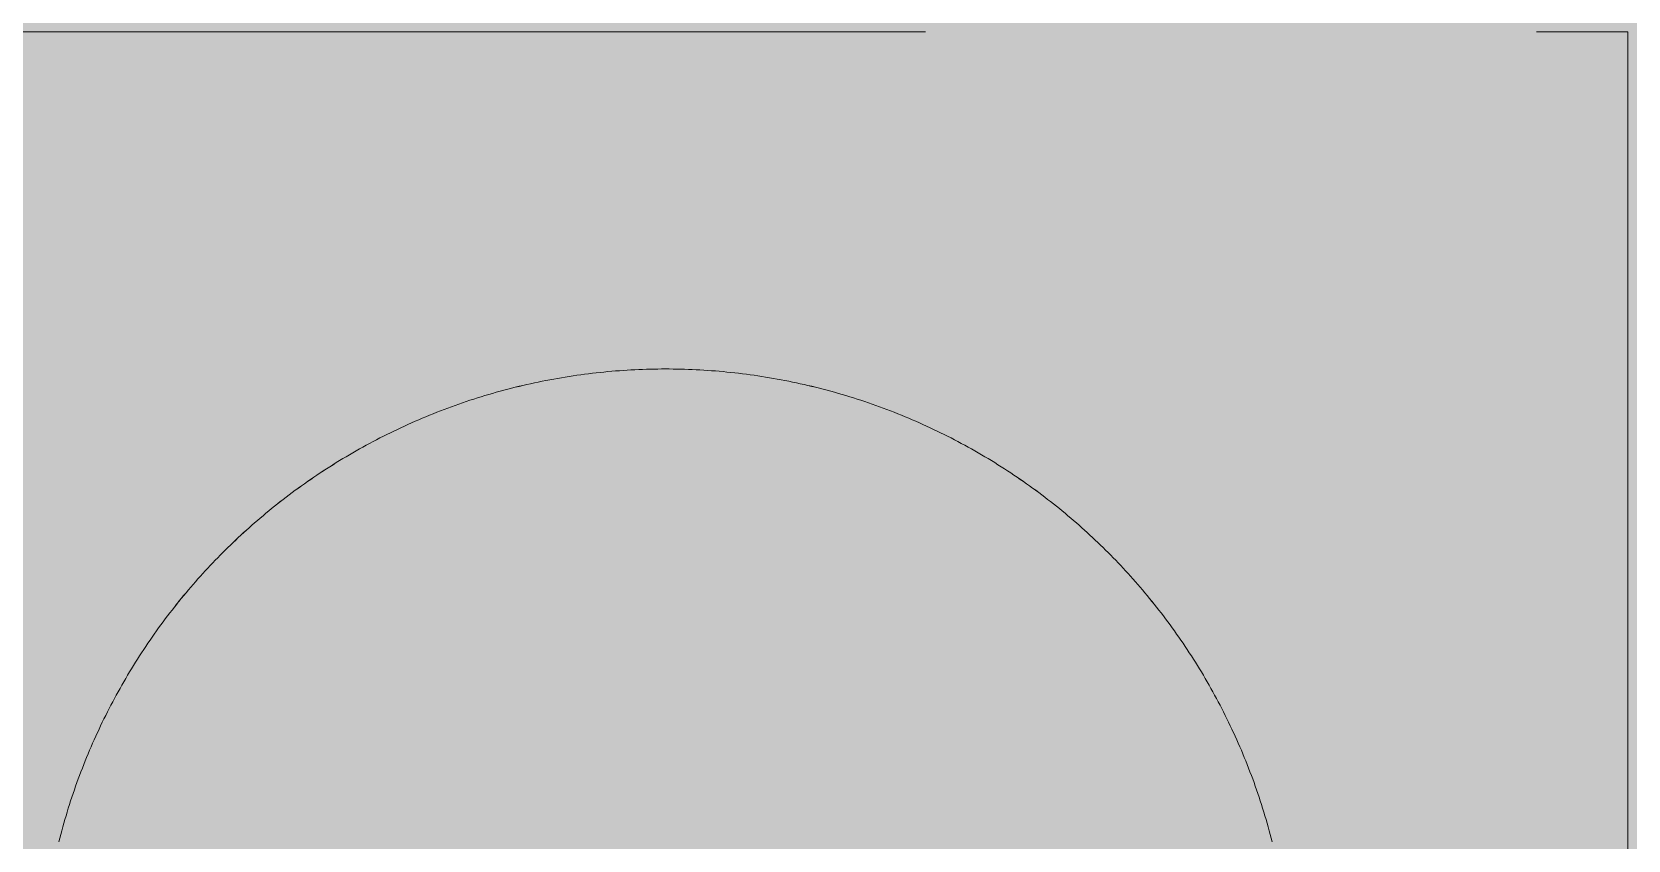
# Model space of a CAD drawing. Header units: millimetres. Extents: x 5622 to 8918, y 2044 to 6634.
# Drawn here: x 8590.27 to 8598.56, y 4467.13 to 4471.32 of the extents above; entities that cross this region are included whole.
import ezdxf

# ---------------------------------------------------------------- set-up
doc = ezdxf.new("R2010")
doc.units = ezdxf.units.MM
doc.linetypes.add('NASCOSTA', pattern=[9.525, 6.35, -3.175])
for name, color, linetype, lineweight in [('F_ARREDI', 7, 'Continuous', 5), ('F_FERRAMENTA', 253, 'Continuous', 5), ('F_MULTI laminato OPACO_retino', 1, 'Continuous', 5), ('F_Proiezioni', 253, 'NASCOSTA', 9)]:
    doc.layers.add(name, color=color, linetype=linetype, lineweight=lineweight)

# ---------------------------------------------------------------- blocks, each defined once
blk = doc.blocks.new("LIBRERIA_ingresso-living_sez._B.B'")
at = {"layer": 'F_MULTI laminato OPACO_retino', "true_color": 0x636466}
h = blk.add_hatch(color=251, dxfattribs=at)
h.dxf.hatch_style = 1
h.paths.add_polyline_path([(41313.1315, 11071.1262), (41913.1315, 11071.1262), (41913.1315, 13145.6262), (41313.1315, 13145.6262)])
at = {"layer": 'F_MULTI laminato OPACO_retino', "true_color": 0x939598}
h = blk.add_hatch(color=252, dxfattribs=at)
h.dxf.hatch_style = 1
h.paths.add_polyline_path([(41313.1315, 13145.6262), (41613.1315, 13145.6262), (41613.1315, 11071.1262), (41313.1315, 11071.1262)])
at = {"layer": 'F_Proiezioni', "color": 1}
for p, q in [((41584.1315, 11878.6243), (41594.1315, 11878.6243)), ((41594.1315, 11815.6243), (41594.1315, 11878.6243)), ((41588.4111, 11876.7934), (41588.431, 11876.7979)), ((41588.431, 11876.7979), (41588.451, 11876.8022)), ((41588.451, 11876.8022), (41588.4709, 11876.8064)), ((41588.4709, 11876.8064), (41588.4909, 11876.8105)), ((41588.4909, 11876.8105), (41588.5109, 11876.8145)), ((41588.5109, 11876.8145), (41588.5309, 11876.8183)), ((41588.5309, 11876.8183), (41588.5509, 11876.822)), ((41588.5509, 11876.822), (41588.5709, 11876.8256)), ((41588.5709, 11876.8256), (41588.591, 11876.829)), ((41588.591, 11876.829), (41588.6111, 11876.8323)), ((41588.6111, 11876.8323), (41588.6311, 11876.8355)), ((41588.6311, 11876.8355), (41588.6512, 11876.8386)), ((41588.6512, 11876.8386), (41588.6713, 11876.8415)), ((41588.6713, 11876.8415), (41588.6914, 11876.8443)), ((41588.6914, 11876.8443), (41588.7115, 11876.847)), ((41588.7115, 11876.847), (41588.7316, 11876.8495)), ((41588.7316, 11876.8495), (41588.7517, 11876.8519)), ((41588.7517, 11876.8519), (41588.7718, 11876.8542)), ((41588.7718, 11876.8542), (41588.7919, 11876.8564)), ((41588.7919, 11876.8564), (41588.812, 11876.8585)), ((41588.812, 11876.8585), (41588.832, 11876.8604)), ((41588.832, 11876.8604), (41588.8521, 11876.8622)), ((41588.8521, 11876.8622), (41588.8722, 11876.8639)), ((41588.8722, 11876.8639), (41588.8922, 11876.8654)), ((41588.8922, 11876.8654), (41588.9123, 11876.8668)), ((41588.9123, 11876.8668), (41588.9323, 11876.8681)), ((41588.9323, 11876.8681), (41588.9523, 11876.8693)), ((41588.9523, 11876.8693), (41588.9723, 11876.8703)), ((41588.9723, 11876.8703), (41588.9923, 11876.8713)), ((41588.9923, 11876.8713), (41589.0123, 11876.8721)), ((41589.0123, 11876.8721), (41589.0322, 11876.8727)), ((41589.0322, 11876.8727), (41589.0521, 11876.8733)), ((41589.0521, 11876.8733), (41589.072, 11876.8737)), ((41589.072, 11876.8737), (41589.0919, 11876.874)), ((41589.0919, 11876.874), (41589.1117, 11876.8742)), ((41589.1117, 11876.8742), (41589.1315, 11876.8743)), ((41589.1513, 11876.8742), (41589.1315, 11876.8743)), ((41589.1712, 11876.874), (41589.1513, 11876.8742)), ((41589.191, 11876.8737), (41589.1712, 11876.874)), ((41589.2109, 11876.8733), (41589.191, 11876.8737)), ((41589.2309, 11876.8727), (41589.2109, 11876.8733)), ((41589.2508, 11876.8721), (41589.2309, 11876.8727)), ((41589.2708, 11876.8713), (41589.2508, 11876.8721)), ((41589.2907, 11876.8703), (41589.2708, 11876.8713)), ((41589.3107, 11876.8693), (41589.2907, 11876.8703)), ((41589.3307, 11876.8681), (41589.3107, 11876.8693)), ((41589.3508, 11876.8668), (41589.3307, 11876.8681)), ((41589.3708, 11876.8654), (41589.3508, 11876.8668)), ((41589.3909, 11876.8639), (41589.3708, 11876.8654)), ((41589.4109, 11876.8622), (41589.3909, 11876.8639)), ((41589.431, 11876.8604), (41589.4109, 11876.8622)), ((41589.4511, 11876.8585), (41589.431, 11876.8604)), ((41589.4712, 11876.8564), (41589.4511, 11876.8585)), ((41589.4913, 11876.8542), (41589.4712, 11876.8564)), ((41589.5114, 11876.8519), (41589.4913, 11876.8542)), ((41589.5315, 11876.8495), (41589.5114, 11876.8519)), ((41589.5516, 11876.847), (41589.5315, 11876.8495)), ((41589.5717, 11876.8443), (41589.5516, 11876.847)), ((41589.5918, 11876.8415), (41589.5717, 11876.8443)), ((41589.6118, 11876.8386), (41589.5918, 11876.8415)), ((41589.6319, 11876.8355), (41589.6118, 11876.8386)), ((41589.652, 11876.8323), (41589.6319, 11876.8355)), ((41589.6721, 11876.829), (41589.652, 11876.8323)), ((41589.6921, 11876.8256), (41589.6721, 11876.829)), ((41589.7121, 11876.822), (41589.6921, 11876.8256)), ((41589.7322, 11876.8183), (41589.7121, 11876.822)), ((41589.7522, 11876.8145), (41589.7322, 11876.8183)), ((41589.7722, 11876.8105), (41589.7522, 11876.8145)), ((41589.7921, 11876.8064), (41589.7722, 11876.8105)), ((41589.8121, 11876.8022), (41589.7921, 11876.8064)), ((41589.832, 11876.7979), (41589.8121, 11876.8022)), ((41589.8519, 11876.7934), (41589.832, 11876.7979)), ((41588.1161, 11876.7115), (41588.1355, 11876.7178)), ((41588.1355, 11876.7178), (41588.1549, 11876.724)), ((41588.1549, 11876.724), (41588.1744, 11876.7301)), ((41588.1744, 11876.7301), (41588.194, 11876.7361)), ((41588.194, 11876.7361), (41588.2135, 11876.7419)), ((41588.2135, 11876.7419), (41588.2332, 11876.7476)), ((41588.2332, 11876.7476), (41588.2528, 11876.7532)), ((41588.2528, 11876.7532), (41588.2725, 11876.7586)), ((41588.2725, 11876.7586), (41588.2922, 11876.764)), ((41588.2922, 11876.764), (41588.3119, 11876.7692)), ((41588.3119, 11876.7692), (41588.3317, 11876.7743)), ((41588.3317, 11876.7743), (41588.3515, 11876.7793)), ((41588.3515, 11876.7793), (41588.3714, 11876.7841)), ((41588.3714, 11876.7841), (41588.3912, 11876.7888)), ((41588.3912, 11876.7888), (41588.4111, 11876.7934)), ((41589.8718, 11876.7888), (41589.8519, 11876.7934)), ((41589.8917, 11876.7841), (41589.8718, 11876.7888)), ((41589.9115, 11876.7793), (41589.8917, 11876.7841)), ((41589.9313, 11876.7743), (41589.9115, 11876.7793)), ((41589.9511, 11876.7692), (41589.9313, 11876.7743)), ((41589.9709, 11876.764), (41589.9511, 11876.7692)), ((41589.9906, 11876.7586), (41589.9709, 11876.764)), ((41590.0103, 11876.7532), (41589.9906, 11876.7586)), ((41590.0299, 11876.7476), (41590.0103, 11876.7532)), ((41590.0495, 11876.7419), (41590.0299, 11876.7476)), ((41590.0691, 11876.7361), (41590.0495, 11876.7419)), ((41590.0886, 11876.7301), (41590.0691, 11876.7361)), ((41590.1081, 11876.724), (41590.0886, 11876.7301)), ((41590.1276, 11876.7178), (41590.1081, 11876.724)), ((41590.147, 11876.7115), (41590.1276, 11876.7178)), ((41587.8869, 11876.6265), (41587.9057, 11876.6342)), ((41587.9057, 11876.6342), (41587.9246, 11876.6418)), ((41587.9246, 11876.6418), (41587.9435, 11876.6493)), ((41587.9435, 11876.6493), (41587.9625, 11876.6567)), ((41587.9625, 11876.6567), (41587.9815, 11876.664)), ((41587.9815, 11876.664), (41588.0006, 11876.6711)), ((41588.0006, 11876.6711), (41588.0197, 11876.6781)), ((41588.0197, 11876.6781), (41588.0389, 11876.6851)), ((41588.0389, 11876.6851), (41588.0581, 11876.6918)), ((41588.0581, 11876.6918), (41588.0774, 11876.6985)), ((41588.0774, 11876.6985), (41588.0967, 11876.7051)), ((41588.0967, 11876.7051), (41588.1161, 11876.7115)), ((41590.1664, 11876.7051), (41590.147, 11876.7115)), ((41590.1857, 11876.6985), (41590.1664, 11876.7051)), ((41590.205, 11876.6918), (41590.1857, 11876.6985)), ((41590.2242, 11876.6851), (41590.205, 11876.6918)), ((41590.2434, 11876.6781), (41590.2242, 11876.6851)), ((41590.2625, 11876.6711), (41590.2434, 11876.6781)), ((41590.2816, 11876.664), (41590.2625, 11876.6711)), ((41590.3006, 11876.6567), (41590.2816, 11876.664)), ((41590.3196, 11876.6493), (41590.3006, 11876.6567)), ((41590.3385, 11876.6418), (41590.3196, 11876.6493)), ((41590.3573, 11876.6342), (41590.3385, 11876.6418)), ((41590.3761, 11876.6265), (41590.3573, 11876.6342)), ((41587.7023, 11876.5431), (41587.7204, 11876.5519)), ((41587.7204, 11876.5519), (41587.7387, 11876.5607)), ((41587.7387, 11876.5607), (41587.757, 11876.5693)), ((41587.757, 11876.5693), (41587.7754, 11876.5778)), ((41587.7754, 11876.5778), (41587.7938, 11876.5862)), ((41587.7938, 11876.5862), (41587.8123, 11876.5945)), ((41587.8123, 11876.5945), (41587.8309, 11876.6027)), ((41587.8309, 11876.6027), (41587.8495, 11876.6107)), ((41587.8495, 11876.6107), (41587.8682, 11876.6187)), ((41587.8682, 11876.6187), (41587.8869, 11876.6265)), ((41590.3949, 11876.6187), (41590.3761, 11876.6265)), ((41590.4136, 11876.6107), (41590.3949, 11876.6187)), ((41590.4322, 11876.6027), (41590.4136, 11876.6107)), ((41590.4507, 11876.5945), (41590.4322, 11876.6027)), ((41590.4692, 11876.5862), (41590.4507, 11876.5945)), ((41590.4877, 11876.5778), (41590.4692, 11876.5862)), ((41590.5061, 11876.5693), (41590.4877, 11876.5778)), ((41590.5244, 11876.5607), (41590.5061, 11876.5693)), ((41590.5426, 11876.5519), (41590.5244, 11876.5607)), ((41590.5608, 11876.5431), (41590.5426, 11876.5519)), ((41587.5418, 11876.4589), (41587.5594, 11876.4687)), ((41587.5594, 11876.4687), (41587.577, 11876.4783)), ((41587.577, 11876.4783), (41587.5947, 11876.4879)), ((41587.5947, 11876.4879), (41587.6124, 11876.4973)), ((41587.6124, 11876.4973), (41587.6303, 11876.5067)), ((41587.6303, 11876.5067), (41587.6482, 11876.516)), ((41587.6482, 11876.516), (41587.6661, 11876.5251)), ((41587.6661, 11876.5251), (41587.6842, 11876.5342)), ((41587.6842, 11876.5342), (41587.7023, 11876.5431)), ((41590.5789, 11876.5342), (41590.5608, 11876.5431)), ((41590.5969, 11876.5251), (41590.5789, 11876.5342)), ((41590.6149, 11876.516), (41590.5969, 11876.5251)), ((41590.6328, 11876.5067), (41590.6149, 11876.516)), ((41590.6506, 11876.4973), (41590.6328, 11876.5067)), ((41590.6684, 11876.4879), (41590.6506, 11876.4973)), ((41590.6861, 11876.4783), (41590.6684, 11876.4879)), ((41590.7037, 11876.4687), (41590.6861, 11876.4783)), ((41590.7212, 11876.4589), (41590.7037, 11876.4687)), ((41587.4044, 11876.3774), (41587.4213, 11876.3879)), ((41587.4213, 11876.3879), (41587.4383, 11876.3983)), ((41587.4383, 11876.3983), (41587.4553, 11876.4086)), ((41587.4553, 11876.4086), (41587.4725, 11876.4189)), ((41587.4725, 11876.4189), (41587.4897, 11876.429)), ((41587.4897, 11876.429), (41587.507, 11876.4391)), ((41587.507, 11876.4391), (41587.5244, 11876.449)), ((41587.5244, 11876.449), (41587.5418, 11876.4589)), ((41590.7387, 11876.449), (41590.7212, 11876.4589)), ((41590.756, 11876.4391), (41590.7387, 11876.449)), ((41590.7733, 11876.429), (41590.756, 11876.4391)), ((41590.7906, 11876.4189), (41590.7733, 11876.429)), ((41590.8077, 11876.4086), (41590.7906, 11876.4189)), ((41590.8248, 11876.3983), (41590.8077, 11876.4086)), ((41590.8417, 11876.3879), (41590.8248, 11876.3983)), ((41590.8586, 11876.3774), (41590.8417, 11876.3879)), ((41587.2724, 11876.29), (41587.2886, 11876.3012)), ((41587.2886, 11876.3012), (41587.3048, 11876.3124)), ((41587.3048, 11876.3124), (41587.3212, 11876.3234)), ((41587.3212, 11876.3234), (41587.3377, 11876.3344)), ((41587.3377, 11876.3344), (41587.3542, 11876.3453)), ((41587.3542, 11876.3453), (41587.3709, 11876.356)), ((41587.3709, 11876.356), (41587.3876, 11876.3667)), ((41587.3876, 11876.3667), (41587.4044, 11876.3774)), ((41590.8755, 11876.3667), (41590.8586, 11876.3774)), ((41590.8922, 11876.356), (41590.8755, 11876.3667)), ((41590.9088, 11876.3453), (41590.8922, 11876.356)), ((41590.9254, 11876.3344), (41590.9088, 11876.3453)), ((41590.9418, 11876.3234), (41590.9254, 11876.3344)), ((41590.9582, 11876.3124), (41590.9418, 11876.3234)), ((41590.9745, 11876.3012), (41590.9582, 11876.3124)), ((41590.9907, 11876.29), (41590.9745, 11876.3012)), ((41587.1616, 11876.2092), (41587.1772, 11876.221)), ((41587.1772, 11876.221), (41587.1928, 11876.2327)), ((41587.1928, 11876.2327), (41587.2085, 11876.2443)), ((41587.2085, 11876.2443), (41587.2243, 11876.2558)), ((41587.2243, 11876.2558), (41587.2403, 11876.2673)), ((41587.2403, 11876.2673), (41587.2563, 11876.2787)), ((41587.2563, 11876.2787), (41587.2724, 11876.29)), ((41591.0068, 11876.2787), (41590.9907, 11876.29)), ((41591.0228, 11876.2673), (41591.0068, 11876.2787)), ((41591.0387, 11876.2558), (41591.0228, 11876.2673)), ((41591.0545, 11876.2443), (41591.0387, 11876.2558)), ((41591.0703, 11876.2327), (41591.0545, 11876.2443)), ((41591.0859, 11876.221), (41591.0703, 11876.2327)), ((41591.1014, 11876.2092), (41591.0859, 11876.221)), ((41587.0555, 11876.1248), (41587.0704, 11876.137)), ((41587.0704, 11876.137), (41587.0854, 11876.1492)), ((41587.0854, 11876.1492), (41587.1004, 11876.1614)), ((41587.1004, 11876.1614), (41587.1156, 11876.1734)), ((41587.1156, 11876.1734), (41587.1308, 11876.1854)), ((41587.1308, 11876.1854), (41587.1462, 11876.1973)), ((41587.1462, 11876.1973), (41587.1616, 11876.2092)), ((41591.1169, 11876.1973), (41591.1014, 11876.2092)), ((41591.1322, 11876.1854), (41591.1169, 11876.1973)), ((41591.1475, 11876.1734), (41591.1322, 11876.1854)), ((41591.1626, 11876.1614), (41591.1475, 11876.1734)), ((41591.1777, 11876.1492), (41591.1626, 11876.1614)), ((41591.1927, 11876.137), (41591.1777, 11876.1492)), ((41591.2075, 11876.1248), (41591.1927, 11876.137)), ((41586.9544, 11876.0372), (41586.9685, 11876.0499)), ((41586.9685, 11876.0499), (41586.9828, 11876.0625)), ((41586.9828, 11876.0625), (41586.9971, 11876.0751)), ((41586.9971, 11876.0751), (41587.0116, 11876.0876)), ((41587.0116, 11876.0876), (41587.0261, 11876.1001)), ((41587.0261, 11876.1001), (41587.0408, 11876.1124)), ((41587.0408, 11876.1124), (41587.0555, 11876.1248)), ((41591.2223, 11876.1124), (41591.2075, 11876.1248)), ((41591.2369, 11876.1001), (41591.2223, 11876.1124)), ((41591.2515, 11876.0876), (41591.2369, 11876.1001)), ((41591.2659, 11876.0751), (41591.2515, 11876.0876)), ((41591.2803, 11876.0625), (41591.2659, 11876.0751)), ((41591.2945, 11876.0499), (41591.2803, 11876.0625)), ((41591.3087, 11876.0372), (41591.2945, 11876.0499)), ((41586.8717, 11875.96), (41586.8852, 11875.973)), ((41586.8852, 11875.973), (41586.8988, 11875.986)), ((41586.8988, 11875.986), (41586.9126, 11875.9988)), ((41586.9126, 11875.9988), (41586.9264, 11876.0117)), ((41586.9264, 11876.0117), (41586.9403, 11876.0245)), ((41586.9403, 11876.0245), (41586.9544, 11876.0372)), ((41591.3227, 11876.0245), (41591.3087, 11876.0372)), ((41591.3367, 11876.0117), (41591.3227, 11876.0245)), ((41591.3505, 11875.9988), (41591.3367, 11876.0117)), ((41591.3642, 11875.986), (41591.3505, 11875.9988)), ((41591.3778, 11875.973), (41591.3642, 11875.986)), ((41591.3914, 11875.96), (41591.3778, 11875.973)), ((41586.7926, 11875.8808), (41586.8056, 11875.8942)), ((41586.8056, 11875.8942), (41586.8187, 11875.9076)), ((41586.8187, 11875.9076), (41586.8318, 11875.9208)), ((41586.8318, 11875.9208), (41586.845, 11875.9339)), ((41586.845, 11875.9339), (41586.8583, 11875.947)), ((41586.8583, 11875.947), (41586.8717, 11875.96)), ((41591.4048, 11875.947), (41591.3914, 11875.96)), ((41591.4181, 11875.9339), (41591.4048, 11875.947)), ((41591.4312, 11875.9208), (41591.4181, 11875.9339)), ((41591.4444, 11875.9076), (41591.4312, 11875.9208)), ((41591.4574, 11875.8942), (41591.4444, 11875.9076)), ((41591.4704, 11875.8808), (41591.4574, 11875.8942)), ((41586.7157, 11875.7982), (41586.7284, 11875.8122)), ((41586.7284, 11875.8122), (41586.7411, 11875.8262)), ((41586.7411, 11875.8262), (41586.7539, 11875.84)), ((41586.7539, 11875.84), (41586.7668, 11875.8537)), ((41586.7668, 11875.8537), (41586.7797, 11875.8673)), ((41586.7797, 11875.8673), (41586.7926, 11875.8808)), ((41591.4834, 11875.8673), (41591.4704, 11875.8808)), ((41591.4963, 11875.8537), (41591.4834, 11875.8673)), ((41591.5092, 11875.84), (41591.4963, 11875.8537)), ((41591.5219, 11875.8262), (41591.5092, 11875.84)), ((41591.5347, 11875.8122), (41591.5219, 11875.8262)), ((41591.5474, 11875.7982), (41591.5347, 11875.8122)), ((41586.6409, 11875.7121), (41586.6532, 11875.7267)), ((41586.6532, 11875.7267), (41586.6656, 11875.7412)), ((41586.6656, 11875.7412), (41586.678, 11875.7556)), ((41586.678, 11875.7556), (41586.6905, 11875.7699)), ((41586.6905, 11875.7699), (41586.7031, 11875.7841)), ((41586.7031, 11875.7841), (41586.7157, 11875.7982)), ((41591.56, 11875.7841), (41591.5474, 11875.7982)), ((41591.5726, 11875.7699), (41591.56, 11875.7841)), ((41591.5851, 11875.7556), (41591.5726, 11875.7699)), ((41591.5975, 11875.7412), (41591.5851, 11875.7556)), ((41591.6099, 11875.7267), (41591.5975, 11875.7412)), ((41591.6222, 11875.7121), (41591.6099, 11875.7267)), ((41586.5685, 11875.6225), (41586.5804, 11875.6377)), ((41586.5804, 11875.6377), (41586.5923, 11875.6527)), ((41586.5923, 11875.6527), (41586.6044, 11875.6677)), ((41586.6044, 11875.6677), (41586.6165, 11875.6826)), ((41586.6165, 11875.6826), (41586.6286, 11875.6974)), ((41586.6286, 11875.6974), (41586.6409, 11875.7121)), ((41591.6344, 11875.6974), (41591.6222, 11875.7121)), ((41591.6466, 11875.6826), (41591.6344, 11875.6974)), ((41591.6587, 11875.6677), (41591.6466, 11875.6826)), ((41591.6707, 11875.6527), (41591.6587, 11875.6677)), ((41591.6827, 11875.6377), (41591.6707, 11875.6527)), ((41591.6946, 11875.6225), (41591.6827, 11875.6377)), ((41586.5101, 11875.5454), (41586.5217, 11875.561)), ((41586.5217, 11875.561), (41586.5332, 11875.5765)), ((41586.5332, 11875.5765), (41586.5449, 11875.5919)), ((41586.5449, 11875.5919), (41586.5567, 11875.6073)), ((41586.5567, 11875.6073), (41586.5685, 11875.6225)), ((41591.7064, 11875.6073), (41591.6946, 11875.6225)), ((41591.7181, 11875.5919), (41591.7064, 11875.6073)), ((41591.7298, 11875.5765), (41591.7181, 11875.5919)), ((41591.7414, 11875.561), (41591.7298, 11875.5765)), ((41591.7529, 11875.5454), (41591.7414, 11875.561)), ((41586.4538, 11875.4661), (41586.4649, 11875.4821)), ((41586.4649, 11875.4821), (41586.4761, 11875.4981)), ((41586.4761, 11875.4981), (41586.4874, 11875.5139)), ((41586.4874, 11875.5139), (41586.4987, 11875.5297)), ((41586.4987, 11875.5297), (41586.5101, 11875.5454)), ((41591.7643, 11875.5297), (41591.7529, 11875.5454)), ((41591.7757, 11875.5139), (41591.7643, 11875.5297)), ((41591.787, 11875.4981), (41591.7757, 11875.5139)), ((41591.7981, 11875.4821), (41591.787, 11875.4981)), ((41591.8093, 11875.4661), (41591.7981, 11875.4821)), ((41586.3996, 11875.3847), (41586.4103, 11875.4011)), ((41586.4103, 11875.4011), (41586.421, 11875.4175)), ((41586.421, 11875.4175), (41586.4319, 11875.4338)), ((41586.4319, 11875.4338), (41586.4428, 11875.45)), ((41586.4428, 11875.45), (41586.4538, 11875.4661)), ((41591.8203, 11875.45), (41591.8093, 11875.4661)), ((41591.8312, 11875.4338), (41591.8203, 11875.45)), ((41591.842, 11875.4175), (41591.8312, 11875.4338)), ((41591.8528, 11875.4011), (41591.842, 11875.4175)), ((41591.8635, 11875.3847), (41591.8528, 11875.4011)), ((41586.3476, 11875.3012), (41586.3578, 11875.3181)), ((41586.3578, 11875.3181), (41586.3681, 11875.3348)), ((41586.3681, 11875.3348), (41586.3785, 11875.3515)), ((41586.3785, 11875.3515), (41586.389, 11875.3681)), ((41586.389, 11875.3681), (41586.3996, 11875.3847)), ((41591.874, 11875.3681), (41591.8635, 11875.3847)), ((41591.8845, 11875.3515), (41591.874, 11875.3681)), ((41591.8949, 11875.3348), (41591.8845, 11875.3515)), ((41591.9052, 11875.3181), (41591.8949, 11875.3348)), ((41591.9154, 11875.3012), (41591.9052, 11875.3181)), ((41586.298, 11875.2159), (41586.3077, 11875.2331)), ((41586.3077, 11875.2331), (41586.3175, 11875.2503)), ((41586.3175, 11875.2503), (41586.3275, 11875.2673)), ((41586.3275, 11875.2673), (41586.3375, 11875.2843)), ((41586.3375, 11875.2843), (41586.3476, 11875.3012)), ((41591.9256, 11875.2843), (41591.9154, 11875.3012)), ((41591.9356, 11875.2673), (41591.9256, 11875.2843)), ((41591.9455, 11875.2503), (41591.9356, 11875.2673)), ((41591.9553, 11875.2331), (41591.9455, 11875.2503)), ((41591.9651, 11875.2159), (41591.9553, 11875.2331)), ((41586.2508, 11875.1287), (41586.26, 11875.1463)), ((41586.26, 11875.1463), (41586.2693, 11875.1638)), ((41586.2693, 11875.1638), (41586.2788, 11875.1812)), ((41586.2788, 11875.1812), (41586.2883, 11875.1986)), ((41586.2883, 11875.1986), (41586.298, 11875.2159)), ((41591.9747, 11875.1986), (41591.9651, 11875.2159)), ((41591.9843, 11875.1812), (41591.9747, 11875.1986)), ((41591.9937, 11875.1638), (41591.9843, 11875.1812)), ((41592.0031, 11875.1463), (41591.9937, 11875.1638)), ((41592.0123, 11875.1287), (41592.0031, 11875.1463)), ((41586.2061, 11875.0399), (41586.2148, 11875.0578)), ((41586.2148, 11875.0578), (41586.2236, 11875.0756)), ((41586.2236, 11875.0756), (41586.2326, 11875.0934)), ((41586.2326, 11875.0934), (41586.2416, 11875.1111)), ((41586.2416, 11875.1111), (41586.2508, 11875.1287)), ((41592.0214, 11875.1111), (41592.0123, 11875.1287)), ((41592.0305, 11875.0934), (41592.0214, 11875.1111)), ((41592.0394, 11875.0756), (41592.0305, 11875.0934)), ((41592.0483, 11875.0578), (41592.0394, 11875.0756)), ((41592.057, 11875.0399), (41592.0483, 11875.0578)), ((41586.1722, 11874.9677), (41586.1805, 11874.9858)), ((41586.1805, 11874.9858), (41586.1889, 11875.0039)), ((41586.1889, 11875.0039), (41586.1974, 11875.0219)), ((41586.1974, 11875.0219), (41586.2061, 11875.0399)), ((41592.0656, 11875.0219), (41592.057, 11875.0399)), ((41592.0742, 11875.0039), (41592.0656, 11875.0219)), ((41592.0826, 11874.9858), (41592.0742, 11875.0039)), ((41592.0909, 11874.9677), (41592.0826, 11874.9858)), ((41586.1323, 11874.876), (41586.14, 11874.8945)), ((41586.14, 11874.8945), (41586.1479, 11874.9128)), ((41586.1479, 11874.9128), (41586.1559, 11874.9312)), ((41586.1559, 11874.9312), (41586.164, 11874.9495)), ((41586.164, 11874.9495), (41586.1722, 11874.9677)), ((41592.0991, 11874.9495), (41592.0909, 11874.9677)), ((41592.1072, 11874.9312), (41592.0991, 11874.9495)), ((41592.1152, 11874.9128), (41592.1072, 11874.9312)), ((41592.123, 11874.8945), (41592.1152, 11874.9128)), ((41592.1308, 11874.876), (41592.123, 11874.8945)), ((41586.1023, 11874.8017), (41586.1096, 11874.8203)), ((41586.1096, 11874.8203), (41586.1171, 11874.839)), ((41586.1171, 11874.839), (41586.1246, 11874.8575)), ((41586.1246, 11874.8575), (41586.1323, 11874.876)), ((41592.1385, 11874.8575), (41592.1308, 11874.876)), ((41592.146, 11874.839), (41592.1385, 11874.8575)), ((41592.1534, 11874.8203), (41592.146, 11874.839)), ((41592.1607, 11874.8017), (41592.1534, 11874.8203)), ((41586.0674, 11874.7075), (41586.0742, 11874.7265)), ((41586.0742, 11874.7265), (41586.081, 11874.7453)), ((41586.081, 11874.7453), (41586.088, 11874.7642)), ((41586.088, 11874.7642), (41586.0951, 11874.7829)), ((41586.0951, 11874.7829), (41586.1023, 11874.8017)), ((41592.168, 11874.7829), (41592.1607, 11874.8017)), ((41592.1751, 11874.7642), (41592.168, 11874.7829)), ((41592.182, 11874.7453), (41592.1751, 11874.7642)), ((41592.1889, 11874.7265), (41592.182, 11874.7453)), ((41592.1957, 11874.7075), (41592.1889, 11874.7265)), ((41586.0415, 11874.6313), (41586.0478, 11874.6504)), ((41586.0478, 11874.6504), (41586.0542, 11874.6695)), ((41586.0542, 11874.6695), (41586.0608, 11874.6885)), ((41586.0608, 11874.6885), (41586.0674, 11874.7075)), ((41592.2023, 11874.6885), (41592.1957, 11874.7075)), ((41592.2088, 11874.6695), (41592.2023, 11874.6885)), ((41592.2152, 11874.6504), (41592.2088, 11874.6695)), ((41592.2215, 11874.6313), (41592.2152, 11874.6504)), ((41586.0175, 11874.5544), (41586.0233, 11874.5737)), ((41586.0233, 11874.5737), (41586.0293, 11874.593)), ((41586.0293, 11874.593), (41586.0354, 11874.6122)), ((41586.0354, 11874.6122), (41586.0415, 11874.6313)), ((41592.2277, 11874.6122), (41592.2215, 11874.6313)), ((41592.2338, 11874.593), (41592.2277, 11874.6122)), ((41592.2397, 11874.5737), (41592.2338, 11874.593)), ((41592.2455, 11874.5544), (41592.2397, 11874.5737)), ((41585.9902, 11874.4574), (41585.9954, 11874.4769)), ((41585.9954, 11874.4769), (41586.0008, 11874.4964)), ((41586.0008, 11874.4964), (41586.0062, 11874.5158)), ((41586.0062, 11874.5158), (41586.0118, 11874.5351)), ((41586.0118, 11874.5351), (41586.0175, 11874.5544)), ((41592.2512, 11874.5351), (41592.2455, 11874.5544)), ((41592.2568, 11874.5158), (41592.2512, 11874.5351)), ((41592.2623, 11874.4964), (41592.2568, 11874.5158)), ((41592.2677, 11874.4769), (41592.2623, 11874.4964)), ((41592.2729, 11874.4574), (41592.2677, 11874.4769)), ((41585.9801, 11874.4184), (41585.9851, 11874.4379)), ((41585.9851, 11874.4379), (41585.9902, 11874.4574)), ((41592.278, 11874.4379), (41592.2729, 11874.4574)), ((41592.283, 11874.4184), (41592.278, 11874.4379))]:
    blk.add_line(p, q, dxfattribs=at)

msp = doc.modelspace()

# ---------------------------------------------------------------- linework, layer by layer
at = {"layer": 'F_FERRAMENTA', "linetype": 'NASCOSTA'}
for p, q in [((8588.5628, 4471.3248), (8598.5628, 4471.3248)), ((8598.5628, 4408.3248), (8598.5628, 4471.3248)), ((8592.8623, 4469.4984), (8592.8822, 4469.5028)), ((8592.8822, 4469.5028), (8592.9022, 4469.507)), ((8592.9022, 4469.507), (8592.9221, 4469.5111)), ((8592.9221, 4469.5111), (8592.9421, 4469.515)), ((8592.9421, 4469.515), (8592.9621, 4469.5188)), ((8592.9621, 4469.5188), (8592.9822, 4469.5225)), ((8592.9822, 4469.5225), (8593.0022, 4469.5261)), ((8593.0022, 4469.5261), (8593.0222, 4469.5295)), ((8593.0222, 4469.5295), (8593.0423, 4469.5329)), ((8593.0423, 4469.5329), (8593.0624, 4469.536)), ((8593.0624, 4469.536), (8593.0825, 4469.5391)), ((8593.0825, 4469.5391), (8593.1025, 4469.542)), ((8593.1025, 4469.542), (8593.1226, 4469.5448)), ((8593.1226, 4469.5448), (8593.1427, 4469.5475)), ((8593.1427, 4469.5475), (8593.1628, 4469.5501)), ((8593.1628, 4469.5501), (8593.1829, 4469.5525)), ((8593.1829, 4469.5525), (8593.203, 4469.5548)), ((8593.203, 4469.5548), (8593.2231, 4469.557)), ((8593.2231, 4469.557), (8593.2432, 4469.559)), ((8593.2432, 4469.559), (8593.2633, 4469.5609)), ((8593.2633, 4469.5609), (8593.2834, 4469.5627)), ((8593.2834, 4469.5627), (8593.3034, 4469.5644)), ((8593.3034, 4469.5644), (8593.3235, 4469.5659)), ((8593.3235, 4469.5659), (8593.3435, 4469.5674)), ((8593.3435, 4469.5674), (8593.3636, 4469.5687)), ((8593.3636, 4469.5687), (8593.3836, 4469.5698)), ((8593.3836, 4469.5698), (8593.4036, 4469.5709)), ((8593.4036, 4469.5709), (8593.4235, 4469.5718)), ((8593.4235, 4469.5718), (8593.4435, 4469.5726)), ((8593.4435, 4469.5726), (8593.4634, 4469.5733)), ((8593.4634, 4469.5733), (8593.4834, 4469.5738)), ((8593.4834, 4469.5738), (8593.5033, 4469.5743)), ((8593.5033, 4469.5743), (8593.5231, 4469.5746)), ((8593.5231, 4469.5746), (8593.543, 4469.5748)), ((8593.543, 4469.5748), (8593.5628, 4469.5748)), ((8593.5826, 4469.5748), (8593.5628, 4469.5748)), ((8593.6024, 4469.5746), (8593.5826, 4469.5748)), ((8593.6223, 4469.5743), (8593.6024, 4469.5746)), ((8593.6422, 4469.5738), (8593.6223, 4469.5743)), ((8593.6621, 4469.5733), (8593.6422, 4469.5738)), ((8593.682, 4469.5726), (8593.6621, 4469.5733)), ((8593.702, 4469.5718), (8593.682, 4469.5726)), ((8593.722, 4469.5709), (8593.702, 4469.5718)), ((8593.742, 4469.5698), (8593.722, 4469.5709)), ((8593.762, 4469.5687), (8593.742, 4469.5698)), ((8593.782, 4469.5674), (8593.762, 4469.5687)), ((8593.8021, 4469.5659), (8593.782, 4469.5674)), ((8593.8221, 4469.5644), (8593.8021, 4469.5659)), ((8593.8422, 4469.5627), (8593.8221, 4469.5644)), ((8593.8623, 4469.5609), (8593.8422, 4469.5627)), ((8593.8823, 4469.559), (8593.8623, 4469.5609)), ((8593.9024, 4469.557), (8593.8823, 4469.559)), ((8593.9225, 4469.5548), (8593.9024, 4469.557)), ((8593.9426, 4469.5525), (8593.9225, 4469.5548)), ((8593.9627, 4469.5501), (8593.9426, 4469.5525)), ((8593.9828, 4469.5475), (8593.9627, 4469.5501)), ((8594.0029, 4469.5448), (8593.9828, 4469.5475)), ((8594.023, 4469.542), (8594.0029, 4469.5448)), ((8594.0431, 4469.5391), (8594.023, 4469.542)), ((8594.0632, 4469.536), (8594.0431, 4469.5391)), ((8594.0832, 4469.5329), (8594.0632, 4469.536)), ((8594.1033, 4469.5295), (8594.0832, 4469.5329)), ((8594.1234, 4469.5261), (8594.1033, 4469.5295)), ((8594.1434, 4469.5225), (8594.1234, 4469.5261)), ((8594.1634, 4469.5188), (8594.1434, 4469.5225)), ((8594.1834, 4469.515), (8594.1634, 4469.5188)), ((8594.2034, 4469.5111), (8594.1834, 4469.515)), ((8594.2234, 4469.507), (8594.2034, 4469.5111)), ((8594.2433, 4469.5028), (8594.2234, 4469.507)), ((8594.2633, 4469.4984), (8594.2433, 4469.5028)), ((8592.5473, 4469.4121), (8592.5667, 4469.4184)), ((8592.5667, 4469.4184), (8592.5862, 4469.4246)), ((8592.5862, 4469.4246), (8592.6057, 4469.4306)), ((8592.6057, 4469.4306), (8592.6252, 4469.4366)), ((8592.6252, 4469.4366), (8592.6448, 4469.4424)), ((8592.6448, 4469.4424), (8592.6644, 4469.4481)), ((8592.6644, 4469.4481), (8592.684, 4469.4537)), ((8592.684, 4469.4537), (8592.7037, 4469.4592)), ((8592.7037, 4469.4592), (8592.7234, 4469.4645)), ((8592.7234, 4469.4645), (8592.7432, 4469.4697)), ((8592.7432, 4469.4697), (8592.763, 4469.4748)), ((8592.763, 4469.4748), (8592.7828, 4469.4798)), ((8592.7828, 4469.4798), (8592.8026, 4469.4847)), ((8592.8026, 4469.4847), (8592.8225, 4469.4894)), ((8592.8225, 4469.4894), (8592.8424, 4469.494)), ((8592.8424, 4469.494), (8592.8623, 4469.4984)), ((8594.2832, 4469.494), (8594.2633, 4469.4984)), ((8594.3031, 4469.4894), (8594.2832, 4469.494)), ((8594.3229, 4469.4847), (8594.3031, 4469.4894)), ((8594.3428, 4469.4798), (8594.3229, 4469.4847)), ((8594.3626, 4469.4748), (8594.3428, 4469.4798)), ((8594.3824, 4469.4697), (8594.3626, 4469.4748)), ((8594.4021, 4469.4645), (8594.3824, 4469.4697)), ((8594.4218, 4469.4592), (8594.4021, 4469.4645)), ((8594.4415, 4469.4537), (8594.4218, 4469.4592)), ((8594.4611, 4469.4481), (8594.4415, 4469.4537)), ((8594.4808, 4469.4424), (8594.4611, 4469.4481)), ((8594.5003, 4469.4366), (8594.4808, 4469.4424)), ((8594.5199, 4469.4306), (8594.5003, 4469.4366)), ((8594.5394, 4469.4246), (8594.5199, 4469.4306)), ((8594.5588, 4469.4184), (8594.5394, 4469.4246)), ((8594.5782, 4469.4121), (8594.5588, 4469.4184)), ((8592.337, 4469.3348), (8592.3558, 4469.3424)), ((8592.3558, 4469.3424), (8592.3747, 4469.3499)), ((8592.3747, 4469.3499), (8592.3937, 4469.3573)), ((8592.3937, 4469.3573), (8592.4127, 4469.3645)), ((8592.4127, 4469.3645), (8592.4318, 4469.3717)), ((8592.4318, 4469.3717), (8592.4509, 4469.3787)), ((8592.4509, 4469.3787), (8592.4701, 4469.3856)), ((8592.4701, 4469.3856), (8592.4893, 4469.3924)), ((8592.4893, 4469.3924), (8592.5086, 4469.3991)), ((8592.5086, 4469.3991), (8592.5279, 4469.4056)), ((8592.5279, 4469.4056), (8592.5473, 4469.4121)), ((8594.5976, 4469.4056), (8594.5782, 4469.4121)), ((8594.6169, 4469.3991), (8594.5976, 4469.4056)), ((8594.6362, 4469.3924), (8594.6169, 4469.3991)), ((8594.6554, 4469.3856), (8594.6362, 4469.3924)), ((8594.6746, 4469.3787), (8594.6554, 4469.3856)), ((8594.6937, 4469.3717), (8594.6746, 4469.3787)), ((8594.7128, 4469.3645), (8594.6937, 4469.3717)), ((8594.7318, 4469.3573), (8594.7128, 4469.3645)), ((8594.7508, 4469.3499), (8594.7318, 4469.3573)), ((8594.7697, 4469.3424), (8594.7508, 4469.3499)), ((8594.7886, 4469.3348), (8594.7697, 4469.3424)), ((8592.1335, 4469.2436), (8592.1517, 4469.2525)), ((8592.1517, 4469.2525), (8592.1699, 4469.2612)), ((8592.1699, 4469.2612), (8592.1882, 4469.2698)), ((8592.1882, 4469.2698), (8592.2066, 4469.2783)), ((8592.2066, 4469.2783), (8592.2251, 4469.2867)), ((8592.2251, 4469.2867), (8592.2436, 4469.295)), ((8592.2436, 4469.295), (8592.2621, 4469.3032)), ((8592.2621, 4469.3032), (8592.2807, 4469.3113)), ((8592.2807, 4469.3113), (8592.2994, 4469.3192)), ((8592.2994, 4469.3192), (8592.3182, 4469.3271)), ((8592.3182, 4469.3271), (8592.337, 4469.3348)), ((8594.8074, 4469.3271), (8594.7886, 4469.3348)), ((8594.8261, 4469.3192), (8594.8074, 4469.3271)), ((8594.8448, 4469.3113), (8594.8261, 4469.3192)), ((8594.8634, 4469.3032), (8594.8448, 4469.3113)), ((8594.882, 4469.295), (8594.8634, 4469.3032)), ((8594.9005, 4469.2867), (8594.882, 4469.295)), ((8594.9189, 4469.2783), (8594.9005, 4469.2867)), ((8594.9373, 4469.2698), (8594.9189, 4469.2783)), ((8594.9556, 4469.2612), (8594.9373, 4469.2698)), ((8594.9739, 4469.2525), (8594.9556, 4469.2612)), ((8594.992, 4469.2436), (8594.9739, 4469.2525)), ((8591.9731, 4469.1595), (8591.9906, 4469.1692)), ((8591.9906, 4469.1692), (8592.0082, 4469.1789)), ((8592.0082, 4469.1789), (8592.0259, 4469.1884)), ((8592.0259, 4469.1884), (8592.0437, 4469.1979)), ((8592.0437, 4469.1979), (8592.0615, 4469.2073)), ((8592.0615, 4469.2073), (8592.0794, 4469.2165)), ((8592.0794, 4469.2165), (8592.0974, 4469.2257)), ((8592.0974, 4469.2257), (8592.1154, 4469.2347)), ((8592.1154, 4469.2347), (8592.1335, 4469.2436)), ((8595.0101, 4469.2347), (8594.992, 4469.2436)), ((8595.0282, 4469.2257), (8595.0101, 4469.2347)), ((8595.0461, 4469.2165), (8595.0282, 4469.2257)), ((8595.064, 4469.2073), (8595.0461, 4469.2165)), ((8595.0819, 4469.1979), (8595.064, 4469.2073)), ((8595.0996, 4469.1884), (8595.0819, 4469.1979)), ((8595.1173, 4469.1789), (8595.0996, 4469.1884)), ((8595.1349, 4469.1692), (8595.1173, 4469.1789)), ((8595.1525, 4469.1595), (8595.1349, 4469.1692)), ((8591.8357, 4469.0779), (8591.8526, 4469.0884)), ((8591.8526, 4469.0884), (8591.8695, 4469.0989)), ((8591.8695, 4469.0989), (8591.8866, 4469.1092)), ((8591.8866, 4469.1092), (8591.9037, 4469.1194)), ((8591.9037, 4469.1194), (8591.921, 4469.1296)), ((8591.921, 4469.1296), (8591.9383, 4469.1396)), ((8591.9383, 4469.1396), (8591.9556, 4469.1496)), ((8591.9556, 4469.1496), (8591.9731, 4469.1595)), ((8595.1699, 4469.1496), (8595.1525, 4469.1595)), ((8595.1873, 4469.1396), (8595.1699, 4469.1496)), ((8595.2046, 4469.1296), (8595.1873, 4469.1396)), ((8595.2218, 4469.1194), (8595.2046, 4469.1296)), ((8595.239, 4469.1092), (8595.2218, 4469.1194)), ((8595.256, 4469.0989), (8595.239, 4469.1092)), ((8595.273, 4469.0884), (8595.256, 4469.0989)), ((8595.2899, 4469.0779), (8595.273, 4469.0884)), ((8591.7198, 4469.0018), (8591.7361, 4469.0129)), ((8591.7361, 4469.0129), (8591.7525, 4469.024)), ((8591.7525, 4469.024), (8591.7689, 4469.0349)), ((8591.7689, 4469.0349), (8591.7855, 4469.0458)), ((8591.7855, 4469.0458), (8591.8021, 4469.0566)), ((8591.8021, 4469.0566), (8591.8188, 4469.0673)), ((8591.8188, 4469.0673), (8591.8357, 4469.0779)), ((8595.3067, 4469.0673), (8595.2899, 4469.0779)), ((8595.3234, 4469.0566), (8595.3067, 4469.0673)), ((8595.3401, 4469.0458), (8595.3234, 4469.0566)), ((8595.3566, 4469.0349), (8595.3401, 4469.0458)), ((8595.3731, 4469.024), (8595.3566, 4469.0349)), ((8595.3895, 4469.0129), (8595.3731, 4469.024)), ((8595.4057, 4469.0018), (8595.3895, 4469.0129)), ((8591.5929, 4468.9097), (8591.6084, 4468.9215)), ((8591.6084, 4468.9215), (8591.624, 4468.9332)), ((8591.624, 4468.9332), (8591.6398, 4468.9448)), ((8591.6398, 4468.9448), (8591.6556, 4468.9564)), ((8591.6556, 4468.9564), (8591.6715, 4468.9678)), ((8591.6715, 4468.9678), (8591.6875, 4468.9792)), ((8591.6875, 4468.9792), (8591.7036, 4468.9905)), ((8591.7036, 4468.9905), (8591.7198, 4469.0018)), ((8595.4219, 4468.9905), (8595.4057, 4469.0018)), ((8595.438, 4468.9792), (8595.4219, 4468.9905)), ((8595.454, 4468.9678), (8595.438, 4468.9792)), ((8595.47, 4468.9564), (8595.454, 4468.9678)), ((8595.4858, 4468.9448), (8595.47, 4468.9564)), ((8595.5015, 4468.9332), (8595.4858, 4468.9448)), ((8595.5171, 4468.9215), (8595.5015, 4468.9332)), ((8595.5327, 4468.9097), (8595.5171, 4468.9215)), ((8591.4868, 4468.8253), (8591.5016, 4468.8376)), ((8591.5016, 4468.8376), (8591.5166, 4468.8498)), ((8591.5166, 4468.8498), (8591.5317, 4468.8619)), ((8591.5317, 4468.8619), (8591.5468, 4468.874)), ((8591.5468, 4468.874), (8591.5621, 4468.886)), ((8591.5621, 4468.886), (8591.5774, 4468.8979)), ((8591.5774, 4468.8979), (8591.5929, 4468.9097)), ((8595.5481, 4468.8979), (8595.5327, 4468.9097)), ((8595.5635, 4468.886), (8595.5481, 4468.8979)), ((8595.5787, 4468.874), (8595.5635, 4468.886)), ((8595.5939, 4468.8619), (8595.5787, 4468.874)), ((8595.6089, 4468.8498), (8595.5939, 4468.8619)), ((8595.6239, 4468.8376), (8595.6089, 4468.8498)), ((8595.6388, 4468.8253), (8595.6239, 4468.8376)), ((8591.3998, 4468.7504), (8591.414, 4468.7631)), ((8591.414, 4468.7631), (8591.4284, 4468.7756)), ((8591.4284, 4468.7756), (8591.4428, 4468.7882)), ((8591.4428, 4468.7882), (8591.4574, 4468.8006)), ((8591.4574, 4468.8006), (8591.472, 4468.813)), ((8591.472, 4468.813), (8591.4868, 4468.8253)), ((8595.6535, 4468.813), (8595.6388, 4468.8253)), ((8595.6682, 4468.8006), (8595.6535, 4468.813)), ((8595.6827, 4468.7882), (8595.6682, 4468.8006)), ((8595.6972, 4468.7756), (8595.6827, 4468.7882)), ((8595.7115, 4468.7631), (8595.6972, 4468.7756)), ((8595.7258, 4468.7504), (8595.7115, 4468.7631)), ((8591.3029, 4468.6606), (8591.3165, 4468.6735)), ((8591.3165, 4468.6735), (8591.3301, 4468.6865)), ((8591.3301, 4468.6865), (8591.3438, 4468.6994)), ((8591.3438, 4468.6994), (8591.3576, 4468.7122)), ((8591.3576, 4468.7122), (8591.3716, 4468.725)), ((8591.3716, 4468.725), (8591.3856, 4468.7378)), ((8591.3856, 4468.7378), (8591.3998, 4468.7504)), ((8595.7399, 4468.7378), (8595.7258, 4468.7504)), ((8595.754, 4468.725), (8595.7399, 4468.7378)), ((8595.7679, 4468.7122), (8595.754, 4468.725)), ((8595.7817, 4468.6994), (8595.7679, 4468.7122)), ((8595.7955, 4468.6865), (8595.7817, 4468.6994)), ((8595.8091, 4468.6735), (8595.7955, 4468.6865)), ((8595.8226, 4468.6606), (8595.8091, 4468.6735)), ((8591.2239, 4468.5814), (8591.2369, 4468.5948)), ((8591.2369, 4468.5948), (8591.2499, 4468.6081)), ((8591.2499, 4468.6081), (8591.2631, 4468.6213)), ((8591.2631, 4468.6213), (8591.2762, 4468.6344)), ((8591.2762, 4468.6344), (8591.2895, 4468.6475)), ((8591.2895, 4468.6475), (8591.3029, 4468.6606)), ((8595.836, 4468.6475), (8595.8226, 4468.6606)), ((8595.8493, 4468.6344), (8595.836, 4468.6475)), ((8595.8625, 4468.6213), (8595.8493, 4468.6344)), ((8595.8756, 4468.6081), (8595.8625, 4468.6213)), ((8595.8887, 4468.5948), (8595.8756, 4468.6081)), ((8595.9017, 4468.5814), (8595.8887, 4468.5948)), ((8591.1469, 4468.4988), (8591.1596, 4468.5128)), ((8591.1596, 4468.5128), (8591.1724, 4468.5267)), ((8591.1724, 4468.5267), (8591.1851, 4468.5405)), ((8591.1851, 4468.5405), (8591.198, 4468.5542)), ((8591.198, 4468.5542), (8591.2109, 4468.5679)), ((8591.2109, 4468.5679), (8591.2239, 4468.5814)), ((8595.9146, 4468.5679), (8595.9017, 4468.5814)), ((8595.9275, 4468.5542), (8595.9146, 4468.5679)), ((8595.9404, 4468.5405), (8595.9275, 4468.5542)), ((8595.9532, 4468.5267), (8595.9404, 4468.5405)), ((8595.9659, 4468.5128), (8595.9532, 4468.5267)), ((8595.9786, 4468.4988), (8595.9659, 4468.5128)), ((8591.0721, 4468.4126), (8591.0844, 4468.4272)), ((8591.0844, 4468.4272), (8591.0968, 4468.4417)), ((8591.0968, 4468.4417), (8591.1092, 4468.4561)), ((8591.1092, 4468.4561), (8591.1217, 4468.4704)), ((8591.1217, 4468.4704), (8591.1343, 4468.4846)), ((8591.1343, 4468.4846), (8591.1469, 4468.4988)), ((8595.9912, 4468.4846), (8595.9786, 4468.4988)), ((8596.0038, 4468.4704), (8595.9912, 4468.4846)), ((8596.0163, 4468.4561), (8596.0038, 4468.4704)), ((8596.0287, 4468.4417), (8596.0163, 4468.4561)), ((8596.0411, 4468.4272), (8596.0287, 4468.4417)), ((8596.0534, 4468.4126), (8596.0411, 4468.4272)), ((8591.0116, 4468.3382), (8591.0236, 4468.3533)), ((8591.0236, 4468.3533), (8591.0356, 4468.3683)), ((8591.0356, 4468.3683), (8591.0477, 4468.3831)), ((8591.0477, 4468.3831), (8591.0599, 4468.3979)), ((8591.0599, 4468.3979), (8591.0721, 4468.4126)), ((8596.0657, 4468.3979), (8596.0534, 4468.4126)), ((8596.0778, 4468.3831), (8596.0657, 4468.3979)), ((8596.0899, 4468.3683), (8596.0778, 4468.3831)), ((8596.102, 4468.3533), (8596.0899, 4468.3683)), ((8596.1139, 4468.3382), (8596.102, 4468.3533)), ((8590.9414, 4468.246), (8590.9529, 4468.2616)), ((8590.9529, 4468.2616), (8590.9645, 4468.2771)), ((8590.9645, 4468.2771), (8590.9762, 4468.2925)), ((8590.9762, 4468.2925), (8590.9879, 4468.3078)), ((8590.9879, 4468.3078), (8590.9997, 4468.3231)), ((8590.9997, 4468.3231), (8591.0116, 4468.3382)), ((8596.1258, 4468.3231), (8596.1139, 4468.3382)), ((8596.1376, 4468.3078), (8596.1258, 4468.3231)), ((8596.1494, 4468.2925), (8596.1376, 4468.3078)), ((8596.1611, 4468.2771), (8596.1494, 4468.2925)), ((8596.1726, 4468.2616), (8596.1611, 4468.2771)), ((8596.1842, 4468.246), (8596.1726, 4468.2616)), ((8590.885, 4468.1666), (8590.8962, 4468.1827)), ((8590.8962, 4468.1827), (8590.9073, 4468.1986)), ((8590.9073, 4468.1986), (8590.9186, 4468.2145)), ((8590.9186, 4468.2145), (8590.93, 4468.2303)), ((8590.93, 4468.2303), (8590.9414, 4468.246)), ((8596.1956, 4468.2303), (8596.1842, 4468.246)), ((8596.2069, 4468.2145), (8596.1956, 4468.2303)), ((8596.2182, 4468.1986), (8596.2069, 4468.2145)), ((8596.2294, 4468.1827), (8596.2182, 4468.1986)), ((8596.2405, 4468.1666), (8596.2294, 4468.1827)), ((8590.8308, 4468.0852), (8590.8415, 4468.1017)), ((8590.8415, 4468.1017), (8590.8523, 4468.118)), ((8590.8523, 4468.118), (8590.8631, 4468.1343)), ((8590.8631, 4468.1343), (8590.874, 4468.1505)), ((8590.874, 4468.1505), (8590.885, 4468.1666)), ((8596.2515, 4468.1505), (8596.2405, 4468.1666)), ((8596.2624, 4468.1343), (8596.2515, 4468.1505)), ((8596.2733, 4468.118), (8596.2624, 4468.1343)), ((8596.284, 4468.1017), (8596.2733, 4468.118)), ((8596.2947, 4468.0852), (8596.284, 4468.1017)), ((8590.7789, 4468.0018), (8590.7891, 4468.0186)), ((8590.7891, 4468.0186), (8590.7994, 4468.0354)), ((8590.7994, 4468.0354), (8590.8098, 4468.0521)), ((8590.8098, 4468.0521), (8590.8203, 4468.0687)), ((8590.8203, 4468.0687), (8590.8308, 4468.0852)), ((8596.3053, 4468.0687), (8596.2947, 4468.0852)), ((8596.3158, 4468.0521), (8596.3053, 4468.0687)), ((8596.3262, 4468.0354), (8596.3158, 4468.0521)), ((8596.3365, 4468.0186), (8596.3262, 4468.0354)), ((8596.3467, 4468.0018), (8596.3365, 4468.0186)), ((8590.7292, 4467.9164), (8590.739, 4467.9337)), ((8590.739, 4467.9337), (8590.7488, 4467.9508)), ((8590.7488, 4467.9508), (8590.7587, 4467.9679)), ((8590.7587, 4467.9679), (8590.7687, 4467.9849)), ((8590.7687, 4467.9849), (8590.7789, 4468.0018)), ((8596.3568, 4467.9849), (8596.3467, 4468.0018)), ((8596.3668, 4467.9679), (8596.3568, 4467.9849)), ((8596.3768, 4467.9508), (8596.3668, 4467.9679)), ((8596.3866, 4467.9337), (8596.3768, 4467.9508)), ((8596.3963, 4467.9164), (8596.3866, 4467.9337)), ((8590.682, 4467.8293), (8590.6912, 4467.8469)), ((8590.6912, 4467.8469), (8590.7006, 4467.8644)), ((8590.7006, 4467.8644), (8590.71, 4467.8818)), ((8590.71, 4467.8818), (8590.7196, 4467.8991)), ((8590.7196, 4467.8991), (8590.7292, 4467.9164)), ((8596.406, 4467.8991), (8596.3963, 4467.9164)), ((8596.4155, 4467.8818), (8596.406, 4467.8991)), ((8596.425, 4467.8644), (8596.4155, 4467.8818)), ((8596.4343, 4467.8469), (8596.425, 4467.8644)), ((8596.4435, 4467.8293), (8596.4343, 4467.8469)), ((8590.646, 4467.7583), (8590.6549, 4467.7762)), ((8590.6549, 4467.7762), (8590.6638, 4467.7939)), ((8590.6638, 4467.7939), (8590.6729, 4467.8116)), ((8590.6729, 4467.8116), (8590.682, 4467.8293)), ((8596.4527, 4467.8116), (8596.4435, 4467.8293)), ((8596.4617, 4467.7939), (8596.4527, 4467.8116)), ((8596.4707, 4467.7762), (8596.4617, 4467.7939)), ((8596.4795, 4467.7583), (8596.4707, 4467.7762)), ((8590.6034, 4467.6682), (8590.6117, 4467.6864)), ((8590.6117, 4467.6864), (8590.6201, 4467.7044)), ((8590.6201, 4467.7044), (8590.6287, 4467.7225)), ((8590.6287, 4467.7225), (8590.6373, 4467.7404)), ((8590.6373, 4467.7404), (8590.646, 4467.7583)), ((8596.4882, 4467.7404), (8596.4795, 4467.7583)), ((8596.4969, 4467.7225), (8596.4882, 4467.7404)), ((8596.5054, 4467.7044), (8596.4969, 4467.7225)), ((8596.5138, 4467.6864), (8596.5054, 4467.7044)), ((8596.5221, 4467.6682), (8596.5138, 4467.6864)), ((8590.5635, 4467.5766), (8590.5713, 4467.595)), ((8590.5713, 4467.595), (8590.5791, 4467.6134)), ((8590.5791, 4467.6134), (8590.5871, 4467.6317)), ((8590.5871, 4467.6317), (8590.5952, 4467.65)), ((8590.5952, 4467.65), (8590.6034, 4467.6682)), ((8596.5303, 4467.65), (8596.5221, 4467.6682)), ((8596.5384, 4467.6317), (8596.5303, 4467.65)), ((8596.5464, 4467.6134), (8596.5384, 4467.6317)), ((8596.5543, 4467.595), (8596.5464, 4467.6134)), ((8596.562, 4467.5766), (8596.5543, 4467.595)), ((8590.5336, 4467.5022), (8590.5409, 4467.5209)), ((8590.5409, 4467.5209), (8590.5483, 4467.5395)), ((8590.5483, 4467.5395), (8590.5558, 4467.5581)), ((8590.5558, 4467.5581), (8590.5635, 4467.5766)), ((8596.5697, 4467.5581), (8596.562, 4467.5766)), ((8596.5772, 4467.5395), (8596.5697, 4467.5581)), ((8596.5847, 4467.5209), (8596.5772, 4467.5395)), ((8596.592, 4467.5022), (8596.5847, 4467.5209)), ((8590.5054, 4467.427), (8590.5123, 4467.4459)), ((8590.5123, 4467.4459), (8590.5192, 4467.4647)), ((8590.5192, 4467.4647), (8590.5263, 4467.4835)), ((8590.5263, 4467.4835), (8590.5336, 4467.5022)), ((8596.5992, 4467.4835), (8596.592, 4467.5022)), ((8596.6063, 4467.4647), (8596.5992, 4467.4835)), ((8596.6133, 4467.4459), (8596.6063, 4467.4647)), ((8596.6201, 4467.427), (8596.6133, 4467.4459)), ((8590.4728, 4467.3319), (8590.4791, 4467.351)), ((8590.4791, 4467.351), (8590.4855, 4467.3701)), ((8590.4855, 4467.3701), (8590.492, 4467.3891)), ((8590.492, 4467.3891), (8590.4986, 4467.4081)), ((8590.4986, 4467.4081), (8590.5054, 4467.427)), ((8596.6269, 4467.4081), (8596.6201, 4467.427)), ((8596.6335, 4467.3891), (8596.6269, 4467.4081)), ((8596.6401, 4467.3701), (8596.6335, 4467.3891)), ((8596.6465, 4467.351), (8596.6401, 4467.3701)), ((8596.6528, 4467.3319), (8596.6465, 4467.351)), ((8590.4488, 4467.255), (8590.4546, 4467.2743)), ((8590.4546, 4467.2743), (8590.4605, 4467.2935)), ((8590.4605, 4467.2935), (8590.4666, 4467.3127)), ((8590.4666, 4467.3127), (8590.4728, 4467.3319)), ((8596.6589, 4467.3127), (8596.6528, 4467.3319)), ((8596.665, 4467.2935), (8596.6589, 4467.3127)), ((8596.671, 4467.2743), (8596.665, 4467.2935)), ((8596.6768, 4467.255), (8596.671, 4467.2743)), ((8590.4266, 4467.1775), (8590.432, 4467.1969)), ((8590.432, 4467.1969), (8590.4375, 4467.2163)), ((8590.4375, 4467.2163), (8590.4431, 4467.2357)), ((8590.4431, 4467.2357), (8590.4488, 4467.255)), ((8596.6825, 4467.2357), (8596.6768, 4467.255)), ((8596.6881, 4467.2163), (8596.6825, 4467.2357)), ((8596.6935, 4467.1969), (8596.6881, 4467.2163)), ((8596.6989, 4467.1775), (8596.6935, 4467.1969)), ((8590.4113, 4467.119), (8590.4163, 4467.1385)), ((8590.4163, 4467.1385), (8590.4214, 4467.158)), ((8590.4214, 4467.158), (8590.4266, 4467.1775)), ((8596.7041, 4467.158), (8596.6989, 4467.1775)), ((8596.7092, 4467.1385), (8596.7041, 4467.158)), ((8596.7142, 4467.119), (8596.7092, 4467.1385))]:
    msp.add_line(p, q, dxfattribs=at)

# ---------------------------------------------------------------- block references
at = {"layer": 'F_ARREDI'}
msp.add_blockref("LIBRERIA_ingresso-living_sez._B.B'", (-32995.5688, -7407.2995), dxfattribs=at)

doc.saveas('drawing.dxf')
